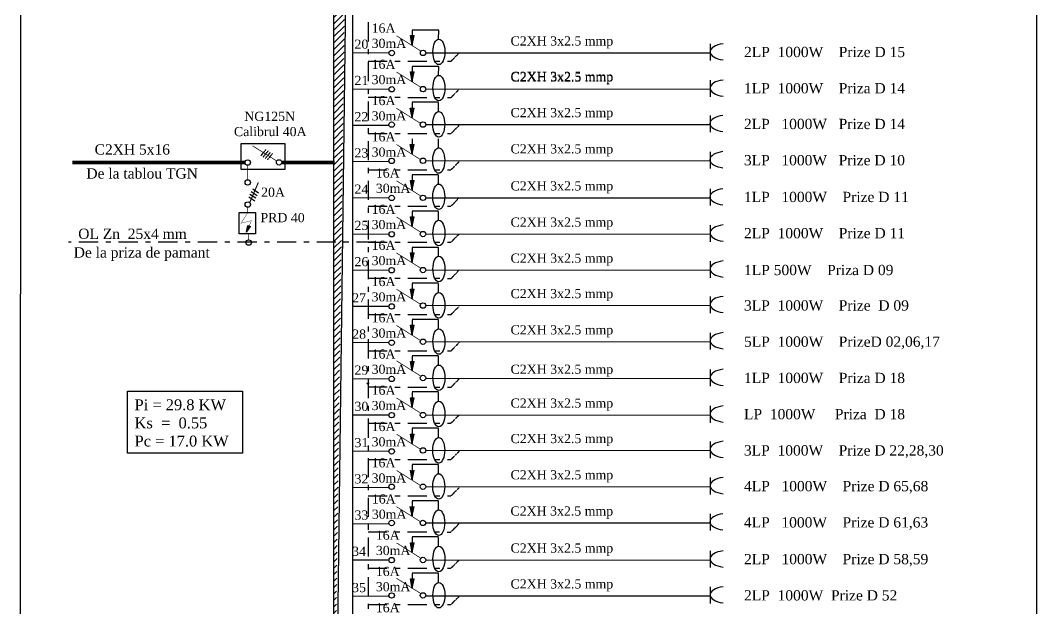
# Model space of a CAD drawing. Header units: inches. Extents: x -369701 to 85886, y 28217 to 66726.
# Drawn here: x -333952 to -319936, y 36176 to 44294 of the extents above; entities that cross this region are included whole.
import ezdxf

# ---------------------------------------------------------------- set-up
doc = ezdxf.new("R2010")
doc.units = ezdxf.units.IN
doc.header["$MEASUREMENT"] = 0
doc.linetypes.add('DOUBLE_DASHED', pattern=[1.093611, 0.529167, -0.211667, 0.141111, -0.211667])
doc.layers.add('Circuite', color=7, linetype='Continuous', lineweight=25)
doc.layers.add('Circuite incendiu', color=1, linetype='Continuous', lineweight=25)
doc.layers.add('ELECTRICAL', color=7, linetype='Continuous')
doc.styles.get("Standard").update_dxf_attribs({"font": 'arial.ttf'})

msp = doc.modelspace()

# ---------------------------------------------------------------- hatches: boundary and pattern name
at = {"layer": 'Circuite', "linetype": 'Continuous'}
h = msp.add_hatch(color=256, dxfattribs=at)
h.paths.add_polyline_path([(-328547, 43953), (-328547, 44083), (-328573, 44083)])
h.paths.add_polyline_path([(-328520, 44083), (-328547, 44083), (-328547, 43953)])
h = msp.add_hatch(color=256, dxfattribs=at)
h.paths.add_polyline_path([(-328547, 43953), (-328547, 44083), (-328573, 44083)])
h.paths.add_polyline_path([(-328520, 44083), (-328547, 44083), (-328547, 43953)])
h = msp.add_hatch(color=256, dxfattribs=at)
h.paths.add_polyline_path([(-328547, 43453), (-328547, 43583), (-328573, 43583)])
h.paths.add_polyline_path([(-328520, 43583), (-328547, 43583), (-328547, 43453)])
h = msp.add_hatch(color=256, dxfattribs=at)
h.paths.add_polyline_path([(-328547, 43453), (-328547, 43583), (-328573, 43583)])
h.paths.add_polyline_path([(-328520, 43583), (-328547, 43583), (-328547, 43453)])
h = msp.add_hatch(color=256, dxfattribs=at)
h.paths.add_polyline_path([(-328547, 42953), (-328547, 43083), (-328574, 43083)])
h.paths.add_polyline_path([(-328521, 43083), (-328547, 43083), (-328547, 42953)])
h = msp.add_hatch(color=256, dxfattribs=at)
h.paths.add_polyline_path([(-328547, 42453), (-328547, 42583), (-328574, 42583)])
h.paths.add_polyline_path([(-328521, 42583), (-328547, 42583), (-328547, 42453)])
h = msp.add_hatch(color=256, dxfattribs=at)
h.paths.add_polyline_path([(-328547, 41953), (-328547, 42083), (-328573, 42083)])
h.paths.add_polyline_path([(-328521, 42083), (-328547, 42083), (-328547, 41953)])
h = msp.add_hatch(color=256, dxfattribs=at)
h.paths.add_polyline_path([(-328547, 41453), (-328547, 41583), (-328573, 41583)])
h.paths.add_polyline_path([(-328521, 41583), (-328547, 41583), (-328547, 41453)])
h = msp.add_hatch(color=256, dxfattribs=at)
h.paths.add_polyline_path([(-328547, 41453), (-328547, 41583), (-328573, 41583)])
h.paths.add_polyline_path([(-328521, 41583), (-328547, 41583), (-328547, 41453)])
h = msp.add_hatch(color=256, dxfattribs=at)
h.paths.add_polyline_path([(-330796, 41456), (-330815, 41464), (-330830, 41374)])
h.paths.add_polyline_path([(-330776, 41448), (-330796, 41456), (-330830, 41374), (-330831, 41369)])
h = msp.add_hatch(color=256, dxfattribs=at)
h.paths.add_polyline_path([(-328547, 40956), (-328547, 41086), (-328573, 41086)])
h.paths.add_polyline_path([(-328520, 41086), (-328547, 41086), (-328547, 40956)])
h = msp.add_hatch(color=256, dxfattribs=at)
h.paths.add_polyline_path([(-328547, 40956), (-328547, 41086), (-328573, 41086)])
h.paths.add_polyline_path([(-328521, 41086), (-328547, 41086), (-328547, 40956)])
h = msp.add_hatch(color=256, dxfattribs=at)
h.paths.add_polyline_path([(-328547, 40456), (-328547, 40586), (-328573, 40586)])
h.paths.add_polyline_path([(-328521, 40586), (-328547, 40586), (-328547, 40456)])
h = msp.add_hatch(color=256, dxfattribs=at)
h.paths.add_polyline_path([(-328547, 40456), (-328547, 40586), (-328573, 40586)])
h.paths.add_polyline_path([(-328521, 40586), (-328547, 40586), (-328547, 40456)])
h = msp.add_hatch(color=256, dxfattribs=at)
h.paths.add_polyline_path([(-328547, 39956), (-328547, 40086), (-328573, 40086)])
h.paths.add_polyline_path([(-328521, 40086), (-328547, 40086), (-328547, 39956)])
h = msp.add_hatch(color=256, dxfattribs=at)
h.paths.add_polyline_path([(-328547, 39956), (-328547, 40086), (-328573, 40086)])
h.paths.add_polyline_path([(-328521, 40086), (-328547, 40086), (-328547, 39956)])
h = msp.add_hatch(color=256, dxfattribs=at)
h.paths.add_polyline_path([(-328547, 39456), (-328547, 39586), (-328573, 39586)])
h.paths.add_polyline_path([(-328521, 39586), (-328547, 39586), (-328547, 39456)])
h = msp.add_hatch(color=256, dxfattribs=at)
h.paths.add_polyline_path([(-328547, 39456), (-328547, 39586), (-328573, 39586)])
h.paths.add_polyline_path([(-328521, 39586), (-328547, 39586), (-328547, 39456)])
h = msp.add_hatch(color=256, dxfattribs=at)
h.paths.add_polyline_path([(-328547, 38956), (-328547, 39086), (-328573, 39086)])
h.paths.add_polyline_path([(-328521, 39086), (-328547, 39086), (-328547, 38956)])
h = msp.add_hatch(color=256, dxfattribs=at)
h.paths.add_polyline_path([(-328547, 38956), (-328547, 39086), (-328573, 39086)])
h.paths.add_polyline_path([(-328521, 39086), (-328547, 39086), (-328547, 38956)])
h = msp.add_hatch(color=256, dxfattribs=at)
h.paths.add_polyline_path([(-328547, 38456), (-328547, 38586), (-328573, 38586)])
h.paths.add_polyline_path([(-328521, 38586), (-328547, 38586), (-328547, 38456)])
h = msp.add_hatch(color=256, dxfattribs=at)
h.paths.add_polyline_path([(-328547, 38456), (-328547, 38586), (-328573, 38586)])
h.paths.add_polyline_path([(-328521, 38586), (-328547, 38586), (-328547, 38456)])
h = msp.add_hatch(color=256, dxfattribs=at)
h.paths.add_polyline_path([(-328547, 37956), (-328547, 38086), (-328573, 38086)])
h.paths.add_polyline_path([(-328521, 38086), (-328547, 38086), (-328547, 37956)])
h = msp.add_hatch(color=256, dxfattribs=at)
h.paths.add_polyline_path([(-328548, 37456), (-328548, 37586), (-328574, 37586)])
h.paths.add_polyline_path([(-328522, 37586), (-328548, 37586), (-328548, 37456)])
h = msp.add_hatch(color=256, dxfattribs=at)
h.paths.add_polyline_path([(-328547, 36956), (-328547, 37086), (-328573, 37086)])
h.paths.add_polyline_path([(-328521, 37086), (-328547, 37086), (-328547, 36956)])
h = msp.add_hatch(color=256, dxfattribs=at)
h.paths.add_polyline_path([(-328547, 36456), (-328547, 36586), (-328573, 36586)])
h.paths.add_polyline_path([(-328521, 36586), (-328547, 36586), (-328547, 36456)])
at = {"layer": 'Circuite incendiu'}
h = msp.add_hatch(dxfattribs=at)
h.set_pattern_fill('ANSI31', scale=500, style=0)
h.set_pattern_definition([(45, (-1924392.83, -1145257.324), (-44.1941738, 44.1941738), [])])
h.paths.add_polyline_path([(-329373, 52183), (-329628, 52183), (-329628, 33655)])
at = {"layer": 'ELECTRICAL', "linetype": 'Continuous'}
h = msp.add_hatch(color=256, dxfattribs=at)
h.paths.add_polyline_path([(-329150, 39285, 0.380546), (-329158, 39294), (-329158, 39275, 0.380546)])
h.paths.add_polyline_path([(-329158, 39294, 0.448702), (-329169, 39285, 0.448702), (-329158, 39275)])

# ---------------------------------------------------------------- linework, layer by layer
at = {"layer": 'Circuite', "linetype": 'DOUBLE_DASHED', "ltscale": 500}
for p, q in [((-329153, 53017), (-329153, 32097)), ((-329052, 41232), (-333289, 41232))]:
    msp.add_line(p, q, dxfattribs=at)
at = {"layer": 'Circuite', "linetype": 'Continuous'}
for p, q in [((-328546, 44158), (-328547, 43952)), ((-328182, 44158), (-328546, 44158)), ((-328183, 44036), (-328182, 44157)), ((-328573, 44083), (-328520, 44083)), ((-328547, 43953), (-328573, 44083)), ((-328573, 44083), (-328520, 44083)), ((-328547, 43953), (-328520, 44083)), ((-328547, 43953), (-328520, 44083)), ((-328546, 43658), (-328547, 43452)), ((-328182, 43658), (-328546, 43658)), ((-328183, 43536), (-328182, 43657)), ((-328573, 43583), (-328520, 43583)), ((-328547, 43453), (-328573, 43583)), ((-328573, 43583), (-328520, 43583)), ((-328547, 43453), (-328520, 43583)), ((-328547, 43453), (-328520, 43583)), ((-328547, 42953), (-328574, 43083)), ((-328574, 43083), (-328521, 43083)), ((-328184, 43163), (-328547, 43163)), ((-328547, 43158), (-328547, 42952)), ((-328547, 42953), (-328521, 43083)), ((-328184, 43036), (-328184, 43157)), ((-328547, 42658), (-328547, 42452)), ((-328184, 42536), (-328184, 42657)), ((-328547, 42453), (-328574, 42583)), ((-328574, 42583), (-328521, 42583)), ((-328547, 42453), (-328521, 42583)), ((-328547, 41953), (-328573, 42083)), ((-328573, 42083), (-328521, 42083)), ((-328183, 42163), (-328547, 42163)), ((-328547, 42158), (-328547, 41952)), ((-328547, 41953), (-328521, 42083)), ((-328183, 42036), (-328183, 42157)), ((-330766, 41930), (-330685, 41876)), ((-330747, 41969), (-330666, 41914)), ((-330799, 41858), (-330718, 41804)), ((-330786, 41897), (-330704, 41843)), ((-328183, 41663), (-328547, 41663)), ((-328547, 41658), (-328547, 41452)), ((-328183, 41536), (-328183, 41657)), ((-328573, 41583), (-328521, 41583)), ((-328547, 41453), (-328573, 41583)), ((-328573, 41583), (-328521, 41583)), ((-328547, 41453), (-328521, 41583)), ((-328547, 41453), (-328521, 41583)), ((-330832, 41369), (-330776, 41448)), ((-330831, 41369), (-330815, 41464)), ((-330815, 41464), (-330776, 41448)), ((-328573, 41086), (-328520, 41086)), ((-328547, 40956), (-328573, 41086)), ((-328573, 41086), (-328521, 41086)), ((-328547, 41161), (-328547, 40955)), ((-328183, 41161), (-328547, 41161)), ((-328547, 40956), (-328520, 41086)), ((-328547, 40956), (-328521, 41086)), ((-328183, 41039), (-328183, 41160)), ((-328183, 40666), (-328547, 40666)), ((-328547, 40661), (-328547, 40455)), ((-328183, 40539), (-328183, 40660)), ((-328573, 40586), (-328521, 40586)), ((-328547, 40456), (-328573, 40586)), ((-328573, 40586), (-328521, 40586)), ((-328547, 40456), (-328521, 40586)), ((-328547, 40456), (-328521, 40586)), ((-328573, 40086), (-328521, 40086)), ((-328547, 39956), (-328573, 40086)), ((-328573, 40086), (-328521, 40086)), ((-328183, 40166), (-328547, 40166)), ((-328547, 40161), (-328547, 39955)), ((-328547, 39956), (-328521, 40086)), ((-328547, 39956), (-328521, 40086)), ((-328183, 40039), (-328183, 40160)), ((-328183, 39666), (-328547, 39666)), ((-328573, 39586), (-328521, 39586)), ((-328547, 39456), (-328573, 39586)), ((-328573, 39586), (-328521, 39586)), ((-328547, 39661), (-328547, 39455)), ((-328547, 39456), (-328521, 39586)), ((-328547, 39456), (-328521, 39586)), ((-328183, 39539), (-328183, 39660)), ((-328183, 39166), (-328547, 39166)), ((-328547, 39161), (-328547, 38955)), ((-328183, 39039), (-328183, 39160)), ((-328573, 39086), (-328521, 39086)), ((-328547, 38956), (-328573, 39086)), ((-328573, 39086), (-328521, 39086)), ((-328547, 38956), (-328521, 39086)), ((-328547, 38956), (-328521, 39086)), ((-328573, 38586), (-328521, 38586)), ((-328547, 38456), (-328573, 38586)), ((-328573, 38586), (-328521, 38586)), ((-328183, 38666), (-328547, 38666)), ((-328547, 38661), (-328547, 38455)), ((-328547, 38456), (-328521, 38586)), ((-328547, 38456), (-328521, 38586)), ((-328183, 38539), (-328183, 38660)), ((-328183, 38166), (-328547, 38166)), ((-328547, 38161), (-328547, 37955)), ((-328183, 38039), (-328183, 38160)), ((-328547, 37956), (-328573, 38086)), ((-328547, 37956), (-328521, 38086)), ((-328548, 37456), (-328574, 37586)), ((-328184, 37666), (-328548, 37666)), ((-328548, 37661), (-328548, 37455)), ((-328548, 37456), (-328522, 37586)), ((-328184, 37539), (-328184, 37660)), ((-328183, 37166), (-328547, 37166)), ((-328547, 37161), (-328547, 36955)), ((-328183, 37039), (-328183, 37160)), ((-328547, 36956), (-328573, 37086)), ((-328573, 37086), (-328521, 37086)), ((-328547, 36956), (-328521, 37086)), ((-328547, 36456), (-328573, 36586)), ((-328573, 36586), (-328521, 36586)), ((-328183, 36666), (-328547, 36666)), ((-328547, 36661), (-328547, 36455)), ((-328547, 36456), (-328521, 36586)), ((-328183, 36539), (-328183, 36660))]:
    msp.add_line(p, q, dxfattribs=at)
for points in [[(-319936, 28227), (-319936, 52805), (-333951, 52815), (-333952, 28227)], [(-330905, 42593), (-330304, 42593), (-330304, 42235), (-330905, 42235)], [(-330933, 41641), (-330707, 41641), (-330707, 41350), (-330933, 41350)], [(-332475, 39178), (-330886, 39178), (-330886, 38324), (-332475, 38324)]]:
    msp.add_lwpolyline(points, close=True, dxfattribs=at)
at = {"layer": 'Circuite'}
msp.add_lwpolyline([(-329628, 52183), (-329373, 52183), (-329373, 32065), (-329628, 32065)], close=True, dxfattribs=at)
at = {"layer": 'Circuite', "linetype": 'Continuous', "flags": 128}
for points, const_width in [([(-330815, 42299), (-330815, 42094)], 10.1), ([(-330788, 41781), (-330669, 42058)], 15), ([(-330822, 41629), (-330910, 41494), (-330765, 41530), (-330822, 41393), (-330822, 41393)], 5.06), ([(-330815, 41714), (-330815, 41641)], 10.1), ([(-330803, 41350), (-330803, 41264)], 10.1)]:
    msp.add_lwpolyline(points, dxfattribs=dict(at, const_width=const_width))
at = {"layer": 'Circuite', "linetype": 'Continuous'}
for centre in [(-330816, 42057), (-330815, 41752), (-330803, 41228)]:
    msp.add_circle(centre, 37.2, dxfattribs=at)
for centre in [(-328180, 43859), (-328180, 43359), (-328181, 42859), (-328181, 42359), (-328181, 41859), (-328180, 41359), (-328180, 40862), (-328180, 40362), (-328180, 40362), (-328180, 39862), (-328180, 39362), (-328180, 38862), (-328181, 38362), (-328181, 37862), (-328181, 37362), (-328180, 36862), (-328180, 36362)]:
    msp.add_ellipse(centre, major_axis=(0, 176), ratio=0.466655, dxfattribs=at)
at = {"layer": 'ELECTRICAL', "linetype": 'Continuous'}
for p, q in [((-329373, 52183), (-329628, 32065)), ((-330853, 42332), (-330853, 42332))]:
    msp.add_line(p, q, dxfattribs=at)
at = {"layer": 'ELECTRICAL', "color": 7, "linetype": 'Continuous'}
for p, q in [((-324438, 43970), (-324438, 43739)), ((-324438, 43470), (-324438, 43239)), ((-324439, 42981), (-324439, 42750)), ((-324439, 42481), (-324439, 42250)), ((-324439, 41970), (-324439, 41739)), ((-324438, 41470), (-324438, 41239)), ((-324438, 40973), (-324438, 40742)), ((-324438, 40484), (-324438, 40253)), ((-324438, 39984), (-324438, 39753)), ((-324438, 39477), (-324438, 39247)), ((-324438, 38973), (-324438, 38742)), ((-324438, 38484), (-324438, 38253)), ((-324438, 37984), (-324438, 37753)), ((-324439, 37484), (-324439, 37253)), ((-324438, 36973), (-324438, 36742)), ((-324438, 36477), (-324438, 36247))]:
    msp.add_line(p, q, dxfattribs=at)
at = {"layer": 'ELECTRICAL', "linetype": 'DOUBLE_DASHED', "ltscale": 500}
for p, q in [((-329156, 43732), (-328012, 43731)), ((-329156, 43232), (-328012, 43231)), ((-329156, 42732), (-328013, 42731)), ((-329156, 42232), (-328013, 42231)), ((-329156, 41732), (-328013, 41731)), ((-329156, 41232), (-328013, 41231)), ((-329156, 40735), (-328012, 40734)), ((-329156, 40235), (-328012, 40234)), ((-329156, 39735), (-328012, 39734)), ((-329156, 39235), (-328012, 39234)), ((-329156, 38735), (-328013, 38734)), ((-329156, 38235), (-328013, 38234)), ((-329156, 37735), (-328013, 37734)), ((-329157, 37235), (-328013, 37234)), ((-329156, 36735), (-328013, 36734)), ((-329156, 36235), (-328013, 36234))]:
    msp.add_line(p, q, dxfattribs=at)
at = {"layer": 'ELECTRICAL', "linetype": 'DOUBLE_DASHED'}
for p, q in [((-328012, 43731), (-327899, 43845)), ((-328012, 43231), (-327899, 43345)), ((-328013, 42731), (-327899, 42845)), ((-328013, 42731), (-327899, 42845)), ((-330634, 42424), (-330565, 42510)), ((-330604, 42406), (-330535, 42492)), ((-330574, 42386), (-330504, 42472)), ((-330542, 42369), (-330472, 42456)), ((-328013, 42231), (-327899, 42345)), ((-328013, 42231), (-327899, 42345)), ((-328013, 41731), (-327900, 41845)), ((-328013, 41231), (-327899, 41345)), ((-328012, 40734), (-327899, 40848)), ((-328012, 40234), (-327899, 40348)), ((-328012, 39734), (-327899, 39848)), ((-328012, 39234), (-327899, 39348)), ((-328013, 38734), (-327899, 38848)), ((-328013, 38234), (-327899, 38348)), ((-328013, 37734), (-327899, 37848)), ((-328013, 37734), (-327899, 37848)), ((-328013, 37234), (-327900, 37348)), ((-328013, 37234), (-327900, 37348)), ((-328013, 36734), (-327899, 36848)), ((-328013, 36234), (-327899, 36348))]:
    msp.add_line(p, q, dxfattribs=at)
at = {"layer": 'ELECTRICAL', "linetype": 'Continuous', "flags": 128}
for points, const_width in [([(-328428, 43870), (-328764, 44081)], 10.1), ([(-328428, 43870), (-328764, 44081)], 10.1), ([(-328428, 43870), (-328764, 44081)], 10.1), ([(-329376, 43845), (-328867, 43845)], 15.2), ([(-329376, 43845), (-328867, 43845)], 15.2), ([(-328360, 43843), (-324438, 43843)], 15.2), ([(-328428, 43370), (-328764, 43581)], 10.1), ([(-328428, 43370), (-328764, 43581)], 10.1), ([(-328428, 43370), (-328764, 43581)], 10.1), ([(-329376, 43345), (-328867, 43345)], 15.2), ([(-329376, 43345), (-328867, 43345)], 15.2), ([(-328360, 43343), (-324438, 43343)], 15.2), ([(-328429, 42870), (-328765, 43081)], 10.1), ([(-328429, 42870), (-328765, 43081)], 10.1), ([(-328429, 42870), (-328765, 43081)], 10.1), ([(-329377, 42845), (-328868, 42845)], 15.2), ([(-328361, 42855), (-324439, 42855)], 15.2), ([(-330416, 42353), (-330751, 42564)], 10.1), ([(-328429, 42370), (-328765, 42581)], 10.1), ([(-328429, 42370), (-328765, 42581)], 10.1), ([(-328429, 42370), (-328765, 42581)], 10.1), ([(-330854, 42332), (-333233, 42332)], 50.6), ([(-330348, 42333), (-329617, 42333)], 50.6), ([(-329377, 42345), (-328868, 42345)], 15.2), ([(-328361, 42355), (-324439, 42355)], 15.2), ([(-328429, 41870), (-328765, 42081)], 10.1), ([(-328429, 41870), (-328765, 42081)], 10.1), ([(-328429, 41870), (-328765, 42081)], 10.1), ([(-329376, 41845), (-328868, 41845)], 15.2), ([(-329376, 41845), (-328868, 41845)], 15.2), ([(-329376, 41845), (-328868, 41845)], 15.2), ([(-328361, 41843), (-324439, 41843)], 15.2), ([(-328429, 41370), (-328764, 41581)], 10.1), ([(-328429, 41370), (-328764, 41581)], 10.1), ([(-328429, 41370), (-328764, 41581)], 10.1), ([(-329376, 41345), (-328867, 41345)], 15.2), ([(-328361, 41343), (-324438, 41343)], 15.2), ([(-328428, 40873), (-328764, 41084)], 10.1), ([(-328428, 40873), (-328764, 41084)], 10.1), ([(-328428, 40873), (-328764, 41084)], 10.1), ([(-329376, 40848), (-328867, 40848)], 15.2), ([(-328360, 40846), (-324438, 40846)], 15.2), ([(-328428, 40373), (-328764, 40584)], 10.1), ([(-328428, 40373), (-328764, 40584)], 10.1), ([(-328428, 40373), (-328764, 40584)], 10.1), ([(-328361, 40358), (-324438, 40358)], 15.2), ([(-329376, 40348), (-328867, 40348)], 15.2), ([(-328428, 39873), (-328764, 40084)], 10.1), ([(-328428, 39873), (-328764, 40084)], 10.1), ([(-328428, 39873), (-328764, 40084)], 10.1), ([(-329376, 39848), (-328867, 39848)], 15.2), ([(-328361, 39858), (-324438, 39858)], 15.2), ([(-328429, 39385), (-328764, 39596)], 10.1), ([(-329376, 39348), (-328867, 39348)], 15.2), ([(-328362, 39351), (-324438, 39351)], 15.2), ([(-328429, 38873), (-328764, 39084)], 10.1), ([(-328429, 38873), (-328764, 39084)], 10.1), ([(-328429, 38873), (-328764, 39084)], 10.1), ([(-329376, 38848), (-328867, 38848)], 15.2), ([(-328361, 38846), (-324438, 38846)], 15.2), ([(-328429, 38373), (-328764, 38584)], 10.1), ([(-328429, 38373), (-328764, 38584)], 10.1), ([(-328429, 38373), (-328764, 38584)], 10.1), ([(-329376, 38348), (-328867, 38348)], 15.2), ([(-328361, 38358), (-324438, 38358)], 15.2), ([(-328429, 37873), (-328764, 38084)], 10.1), ([(-328429, 37873), (-328764, 38084)], 10.1), ([(-328429, 37873), (-328764, 38084)], 10.1), ([(-329376, 37848), (-328868, 37848)], 15.2), ([(-328361, 37858), (-324438, 37858)], 15.2), ([(-328429, 37373), (-328765, 37584)], 10.1), ([(-328429, 37373), (-328765, 37584)], 10.1), ([(-328429, 37373), (-328765, 37584)], 10.1), ([(-329377, 37348), (-328869, 37348)], 15.2), ([(-328361, 37358), (-324439, 37358)], 15.2), ([(-328429, 36873), (-328764, 37084)], 10.1), ([(-328429, 36873), (-328764, 37084)], 10.1), ([(-328429, 36873), (-328764, 37084)], 10.1), ([(-329376, 36848), (-328868, 36848)], 15.2), ([(-329376, 36848), (-328868, 36848)], 15.2), ([(-329376, 36848), (-328868, 36848)], 15.2), ([(-328361, 36846), (-324438, 36846)], 15.2), ([(-328429, 36385), (-328765, 36596)], 10.1), ([(-329376, 36348), (-328868, 36348)], 15.2), ([(-328362, 36351), (-324438, 36351)], 15.2)]:
    msp.add_lwpolyline(points, dxfattribs=dict(at, const_width=const_width))
at = {"layer": 'ELECTRICAL', "linetype": 'Continuous'}
for centre, radius in [((-328830, 43843), 37.2), ((-328398, 43845), 37.2), ((-328398, 43845), 37.2), ((-328830, 43343), 37.2), ((-328398, 43345), 37.2), ((-328398, 43345), 37.2), ((-328831, 42855), 37.2), ((-328399, 42856), 37.2), ((-330816, 42332), 37.2), ((-330384, 42334), 37.2), ((-328831, 42355), 37.2), ((-328399, 42356), 37.2), ((-328831, 41843), 37.2), ((-328399, 41845), 37.2), ((-328830, 41343), 37.2), ((-328399, 41345), 37.2), ((-328399, 41345), 37.2), ((-328831, 40846), 37.2), ((-328399, 40848), 37.2), ((-328399, 40848), 37.2), ((-328831, 40346), 37.2), ((-328399, 40359), 37.2), ((-328399, 40359), 37.2), ((-328831, 39846), 37.2), ((-328399, 39859), 37.2), ((-328399, 39859), 37.2), ((-328399, 39359), 37.2), ((-328399, 39359), 37.2), ((-329159, 39285), 9.44), ((-328831, 39346), 37.2), ((-328831, 38846), 37.2), ((-328399, 38848), 37.2), ((-328399, 38848), 37.2), ((-328831, 38346), 37.2), ((-328399, 38359), 37.2), ((-328831, 37858), 37.2), ((-328399, 37859), 37.2), ((-328831, 37358), 37.2), ((-328400, 37359), 37.2), ((-328831, 36846), 37.2), ((-328399, 36848), 37.2), ((-328831, 36358), 37.2), ((-328399, 36359), 37.2)]:
    msp.add_circle(centre, radius, dxfattribs=at)
at = {"layer": 'ELECTRICAL', "color": 7, "linetype": 'Continuous'}
for centre in [(-324204, 43859), (-324204, 43359), (-324205, 42871), (-324205, 42371), (-324205, 41859), (-324204, 41359), (-324204, 40863), (-324204, 40374), (-324204, 39874), (-324204, 39367), (-324204, 38862), (-324204, 38374), (-324204, 37874), (-324205, 37374), (-324204, 36862), (-324204, 36367)]:
    msp.add_ellipse(centre, major_axis=(-236, 0), ratio=0.487665, start_param=-1.324285, end_param=1.324285, dxfattribs=at)

# ---------------------------------------------------------------- texts
at = {"layer": 'Circuite', "linetype": 'Continuous', "attachment_point": 1}
for s, insert, char_height, width in [('{\\fTimes New Roman|b0|i0|c0|p18;16A\\P30mA}', (-329107, 44250), 126.25, 407.03), ('{\\fTimes New Roman|b0|i0|c0|p18;16A\\P30mA}', (-329107, 43750), 126.25, 407.03), ('{\\fTimes New Roman|b0|i0|c0|p18;16A\\P30mA}', (-329107, 43250), 126.25, 407.03), ('{\\fTimes New Roman|b0|i0|c0|p18;16A\\P30mA}', (-329107, 42750), 126.25, 407.03), ('{\\fTimes New Roman|b0|i0|c0|p18;16A\\P30mA}', (-329049, 42250), 126.25, 407.03), ('{\\fTimes New Roman|b0|i0|c0|p18;PRD 40}', (-330640, 41635), 126.38, 1127.52), ('{\\fTimes New Roman|b0|i0|c0|p18;16A\\P30mA}', (-329107, 41750), 126.25, 407.03), ('{\\fTimes New Roman|b0|i0|c0|p18;16A\\P30mA}', (-329107, 41253), 126.25, 407.03), ('{\\fTimes New Roman|b0|i0|c0|p18;16A\\P30mA}', (-329107, 40753), 126.25, 407.03), ('{\\fTimes New Roman|b0|i0|c0|p18;16A\\P30mA}', (-329107, 40253), 126.25, 407.03), ('{\\fTimes New Roman|b0|i0|c0|p18;16A\\P30mA}', (-329107, 39753), 126.25, 407.03), ('{\\fTimes New Roman|b0|i0|c0|p18;16A\\P30mA}', (-329107, 39253), 126.25, 407.03), ('{\\fTimes New Roman|b0|i0|c0|p18;16A\\P30mA}', (-329107, 38753), 126.25, 407.03), ('{\\fTimes New Roman|b0|i0|c0|p18;16A\\P30mA}', (-329107, 38253), 126.25, 407.03), ('{\\fTimes New Roman|b0|i0|c0|p18;16A\\P30mA}', (-329104, 37753), 126.25, 407.03), ('{\\fTimes New Roman|b0|i0|c0|p18;16A\\P30mA}', (-329049, 37253), 126.25, 407.03), ('{\\fTimes New Roman|b0|i0|c0|p18;16A\\P30mA}', (-329049, 36753), 126.25, 407.03), ('{\\fTimes New Roman|b0|i0|c0|p18;16A\\P30mA}', (-329049, 36253), 126.25, 407.03)]:
    msp.add_mtext(s, dxfattribs=dict(at, insert=insert, char_height=char_height, width=width))
at = {"layer": 'ELECTRICAL', "linetype": 'Continuous', "attachment_point": 1}
for s, insert, char_height, width in [('{\\fTimes New Roman|b0|i0|c0|p18;20}', (-329343, 44028), 126.38, 407.44), ('{\\fTimes New Roman|b0|i0|c0|p18;21}', (-329343, 43528), 126.38, 407.44), ('{\\fTimes New Roman|b0|i0|c0|p18;   NG125N\\PCalibrul 40A}', (-331006, 43033), 126.38, 1443.2), ('{\\fTimes New Roman|b0|i0|c0|p18;22}', (-329343, 43028), 126.38, 407.44), ('{\\fTimes New Roman|b0|i0|c0|p18;23}', (-329343, 42528), 126.38, 407.44), ('{\\fTimes New Roman|b0|i0|c0|p18;         De la tablou TGN\\P                         }', (-333522, 42252), 141.54, 3139.93), ('{\\fTimes New Roman|b0|i0|c0|p18;20A}', (-330631, 41986), 126.38, 407.44), ('{\\fTimes New Roman|b0|i0|c0|p18;24}', (-329343, 42028), 126.38, 407.44), ('{\\fTimes New Roman|b0|i0|c0|p18;25}', (-329343, 41528), 126.38, 407.44), ('{\\fTimes New Roman|b0|i0|c0|p18;De la priza de pamant}', (-333215, 41162), 141.54, 3139.93), ('{\\fTimes New Roman|b0|i0|c0|p18;26}', (-329343, 41028), 126.38, 407.44), ('\\pxt1;{\\fTimes New Roman|b0|i0|c0|p18;27}', (-329375, 40528), 126.38, 407.44), ('\\pxt1;{\\fTimes New Roman|b0|i0|c0|p18;28}', (-329375, 40028), 126.38, 407.44), ('{\\fTimes New Roman|b0|i0|c0|p18;29}', (-329343, 39531), 126.38, 407.44), ('{\\fTimes New Roman|b0|i0|c0|p18;Pi\\fTimes New Roman|b1|i0|c0|p18; \\fTimes New Roman|b0|i0|c0|p18;= 29.8 KW\\PKs  =  0.55\\PPc\\fTimes New Roman|b1|i0|c0|p18; \\fTimes New Roman|b0|i0|c0|p18;= 17.0 KW}', (-332376, 39064), 150, 1841.24), ('{\\fTimes New Roman|b0|i0|c0|p18;30}', (-329343, 39031), 126.38, 407.44), ('{\\fTimes New Roman|b0|i0|c0|p18;31}', (-329343, 38531), 126.38, 407.44), ('{\\fTimes New Roman|b0|i0|c0|p18;32}', (-329343, 38031), 126.38, 407.44), ('{\\fTimes New Roman|b0|i0|c0|p18;33}', (-329343, 37531), 126.38, 407.44), ('\\pxt1;{\\fTimes New Roman|b0|i0|c0|p18;34}', (-329376, 37031), 126.38, 407.44), ('\\pxt1;{\\fTimes New Roman|b0|i0|c0|p18;35}', (-329376, 36531), 126.38, 407.44)]:
    msp.add_mtext(s, dxfattribs=dict(at, insert=insert, char_height=char_height, width=width))
at = {"layer": 'ELECTRICAL', "linetype": 'DOUBLE_DASHED', "attachment_point": 1}
for s, insert, char_height, width in [('{\\fTimes New Roman|b0|i0|c0|p18;C2XH 3x2.5 mmp}', (-327191, 44073), 126.38, 2813.98), ('{\\fTimes New Roman|b0|i0|c0|p18;2LP  1000W    Prize D 15}', (-323972, 43928), 141.54, 8555.18), ('{\\fTimes New Roman|b0|i0|c0|p18;C2XH 3x2.5 mmp}', (-327191, 43584), 126.38, 2813.98), ('{\\fTimes New Roman|b0|i0|c0|p18;C2XH 3x2.5 mmp}', (-327191, 43573), 126.38, 2813.98), ('{\\fTimes New Roman|b0|i0|c0|p18;1LP  1000W    Priza D 14}', (-323972, 43428), 141.54, 8555.18), ('{\\fTimes New Roman|b0|i0|c0|p18;C2XH 3x2.5 mmp}', (-327191, 43084), 126.38, 2813.98), ('{\\fTimes New Roman|b0|i0|c0|p18;2LP   1000W   Prize D 14}', (-323973, 42935), 141.54, 8555.18), ('{\\fTimes New Roman|b0|i0|c0|p18;    C2XH 5x16}', (-333141, 42583), 141.54, 2813.98), ('{\\fTimes New Roman|b0|i0|c0|p18;C2XH 3x2.5 mmp}', (-327191, 42584), 126.38, 2813.98), ('{\\fTimes New Roman|b0|i0|c0|p18;3LP   1000W   Prize D 10}', (-323973, 42435), 141.54, 8555.18), ('{\\fTimes New Roman|b0|i0|c0|p18;C2XH 3x2.5 mmp}', (-327191, 42073), 126.38, 2813.98), ('{\\fTimes New Roman|b0|i0|c0|p18;1LP   1000W    Prize D 11}', (-323973, 41928), 141.54, 8555.18), ('{\\fTimes New Roman|b0|i0|c0|p18;C2XH 3x2.5 mmp}', (-327191, 41573), 126.38, 2813.98), ('{\\fTimes New Roman|b0|i0|c0|p18;OL Zn  25x4 mm}', (-333153, 41420), 141.54, 1941.33), ('{\\fTimes New Roman|b0|i0|c0|p18;2LP  1000W    Prize D 11}', (-323972, 41428), 141.54, 8555.18), ('{\\fTimes New Roman|b0|i0|c0|p18;C2XH 3x2.5 mmp}', (-327191, 41076), 126.38, 2813.98), ('{\\fTimes New Roman|b0|i0|c0|p18;1LP 500W    Priza D 09}', (-323972, 40920), 141.54, 8555.18), ('{\\fTimes New Roman|b0|i0|c0|p18;C2XH 3x2.5 mmp}', (-327191, 40587), 126.38, 2813.98), ('{\\fTimes New Roman|b0|i0|c0|p18;3LP  1000W    Prize  D 09}', (-323972, 40431), 141.54, 8555.18), ('{\\fTimes New Roman|b0|i0|c0|p18;C2XH 3x2.5 mmp}', (-327191, 40087), 126.38, 2813.98), ('{\\fTimes New Roman|b0|i0|c0|p18;5LP  1000W    PrizeD 02,06,17}', (-323972, 39931), 141.54, 8555.18), ('{\\fTimes New Roman|b0|i0|c0|p18;C2XH 3x2.5 mmp}', (-327191, 39543), 126.38, 2813.98), ('{\\fTimes New Roman|b0|i0|c0|p18;1LP  1000W    Priza D 18}', (-323972, 39431), 141.54, 8555.18), ('{\\fTimes New Roman|b0|i0|c0|p18;C2XH 3x2.5 mmp}', (-327191, 39076), 126.38, 2813.98), ('{\\fTimes New Roman|b0|i0|c0|p18;LP  1000W     Priza  D 18}', (-323972, 38931), 141.54, 8555.18), ('{\\fTimes New Roman|b0|i0|c0|p18;C2XH 3x2.5 mmp}', (-327191, 38587), 126.38, 2813.98), ('{\\fTimes New Roman|b0|i0|c0|p18;3LP  1000W    Prize D 22,28,30}', (-323973, 38431), 141.54, 8555.18), ('{\\fTimes New Roman|b0|i0|c0|p18;C2XH 3x2.5 mmp}', (-327191, 38087), 126.38, 2813.98), ('{\\fTimes New Roman|b0|i0|c0|p18;4LP   1000W    Prize D 65,68}', (-323972, 37938), 141.54, 8555.18), ('{\\fTimes New Roman|b0|i0|c0|p18;C2XH 3x2.5 mmp}', (-327192, 37587), 126.38, 2813.98), ('{\\fTimes New Roman|b0|i0|c0|p18;4LP   1000W    Prize D 61,63}', (-323973, 37438), 141.54, 8555.18), ('{\\fTimes New Roman|b0|i0|c0|p18;C2XH 3x2.5 mmp}', (-327191, 37076), 126.38, 2813.98), ('{\\fTimes New Roman|b0|i0|c0|p18;2LP   1000W    Prize D 58,59}', (-323972, 36931), 141.54, 8555.18), ('{\\fTimes New Roman|b0|i0|c0|p18;C2XH 3x2.5 mmp}', (-327191, 36581), 126.38, 2813.98), ('{\\fTimes New Roman|b0|i0|c0|p18;2LP  1000W  Prize D 52}', (-323972, 36431), 141.54, 8555.18)]:
    msp.add_mtext(s, dxfattribs=dict(at, insert=insert, char_height=char_height, width=width))

doc.saveas('drawing.dxf')
